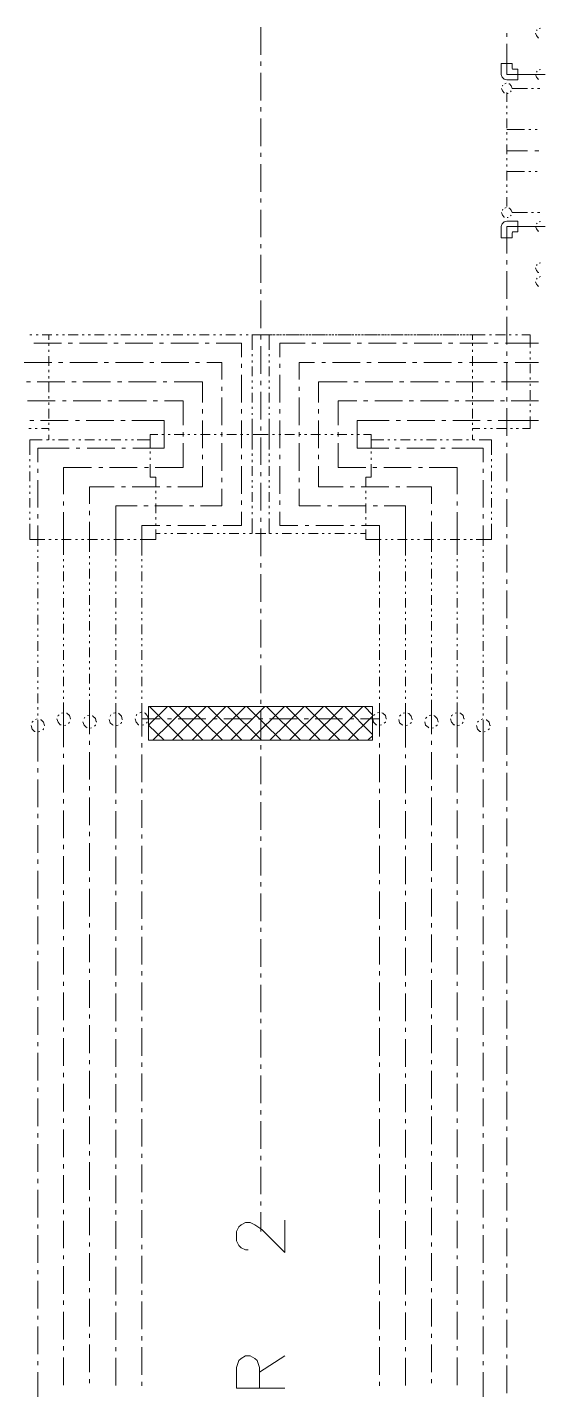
# Model space of a CAD drawing. Header units: millimetres. Extents: x 0 to 588, y 0 to 874.
# Drawn here: x 254.8 to 280.8, y 481.1 to 550 of the extents above; entities that cross this region are included whole.
import ezdxf

# ---------------------------------------------------------------- set-up
doc = ezdxf.new("R2010")
doc.units = ezdxf.units.MM
doc.layers.get('0').update_dxf_attribs({"lineweight": 18})

msp = doc.modelspace()

# ---------------------------------------------------------------- linework, layer by layer
at = {"color": 0, "lineweight": 0}
for points in [[(266.658, 550.016), (266.658, 548.619)], [(280.818, 549.973), (280.755, 549.952)], [(279.104, 549.529), (279.104, 549.72)], [(280.564, 549.72), (280.606, 549.592), (280.691, 549.487), (280.733, 549.487)], [(280.649, 549.889), (280.606, 549.846)], [(279.104, 547.624), (279.104, 549.169)], [(266.658, 548.28), (266.658, 548.068)], [(279.379, 548.174), (278.829, 548.174)], [(278.829, 548.174), (278.829, 547.624)], [(279.379, 548.174), (279.379, 547.942)], [(279.379, 547.942), (279.4, 547.899), (279.421, 547.899)], [(266.658, 547.708), (266.658, 546.312)], [(278.829, 547.624), (278.871, 547.497), (278.977, 547.391), (279.104, 547.349)], [(279.675, 547.899), (279.675, 547.349), (279.104, 547.349)], [(281.051, 547.624), (279.104, 547.624)], [(279.675, 547.899), (279.421, 547.899)], [(280.564, 547.624), (280.606, 547.497), (280.691, 547.391), (280.733, 547.391)], [(280.649, 547.793), (280.606, 547.751)], [(280.818, 547.878), (280.755, 547.857)], [(278.85, 546.926), (278.892, 546.798), (278.977, 546.693), (278.998, 546.693)], [(278.913, 547.094), (278.892, 547.053), (278.871, 547.053)], [(279.082, 547.179), (279.019, 547.158)], [(279.104, 546.248), (279.104, 546.714)], [(279.125, 546.672), (279.188, 546.672)], [(280.162, 546.926), (279.379, 546.926), (279.337, 547.053), (279.252, 547.158), (279.209, 547.158)], [(279.294, 546.756), (279.337, 546.798)], [(279.379, 546.926), (279.4, 546.926)], [(280.458, 546.926), (280.353, 546.926)], [(280.776, 546.926), (280.67, 546.926)], [(266.658, 545.973), (266.658, 545.761)], [(279.104, 545.931), (279.104, 546.036)], [(266.658, 545.402), (266.658, 544.004)], [(279.104, 545.613), (279.104, 545.719)], [(279.104, 544.915), (279.104, 545.402)], [(279.104, 544.851), (280.014, 544.851)], [(279.104, 544.597), (279.104, 544.703)], [(280.226, 544.851), (280.331, 544.851)], [(280.543, 544.851), (280.649, 544.851)], [(279.104, 544.301), (279.104, 544.385)], [(279.104, 543.602), (279.104, 544.089)], [(280.162, 543.772), (279.104, 543.772)], [(280.733, 543.772), (280.522, 543.772)], [(266.658, 543.666), (266.658, 543.454)], [(266.658, 543.094), (266.658, 541.697)], [(279.104, 543.285), (279.104, 543.39)], [(279.104, 542.967), (279.104, 543.073)], [(279.104, 542.269), (279.104, 542.756)], [(279.104, 542.713), (280.014, 542.713)], [(280.226, 542.713), (280.331, 542.713)], [(280.543, 542.713), (280.649, 542.713)], [(279.104, 541.951), (279.104, 542.057)], [(279.104, 541.634), (279.104, 541.74)], [(266.658, 541.358), (266.658, 541.147)], [(279.104, 540.957), (279.104, 541.422)], [(266.658, 540.787), (266.658, 539.39)], [(278.85, 540.639), (278.892, 540.512), (278.977, 540.406), (278.998, 540.406)], [(278.913, 540.808), (278.892, 540.766), (278.871, 540.766)], [(279.082, 540.893), (279.019, 540.872)], [(279.125, 540.385), (279.188, 540.385)], [(279.379, 540.639), (279.337, 540.766), (279.252, 540.872), (279.209, 540.872)], [(279.294, 540.47), (279.337, 540.512)], [(279.379, 540.639), (279.4, 540.639)], [(280.162, 540.639), (279.379, 540.639)], [(280.458, 540.639), (280.353, 540.639)], [(280.776, 540.639), (280.67, 540.639)], [(279.104, 540.215), (278.977, 540.173), (278.871, 540.067), (278.829, 539.941)], [(278.829, 539.369), (278.829, 539.941)], [(279.675, 539.665), (279.675, 540.215), (279.104, 540.215)], [(279.104, 538.565), (279.104, 539.941)], [(281.051, 539.941), (279.104, 539.941)], [(279.421, 539.665), (279.4, 539.644), (279.379, 539.623)], [(279.675, 539.665), (279.421, 539.665)], [(280.564, 539.941), (280.606, 539.813), (280.691, 539.708), (280.733, 539.708)], [(280.649, 540.11), (280.606, 540.067)], [(280.818, 540.194), (280.755, 540.173)], [(266.658, 539.052), (266.658, 538.84)], [(279.379, 539.369), (278.829, 539.369)], [(279.379, 539.369), (279.379, 539.623)], [(266.658, 538.501), (266.658, 537.083)], [(279.104, 538.014), (279.104, 538.226)], [(279.104, 536.279), (279.104, 537.676)], [(280.564, 537.845), (280.606, 537.718), (280.691, 537.612), (280.733, 537.612)], [(280.649, 538.014), (280.606, 537.972)], [(280.818, 538.099), (280.755, 538.078)], [(280.564, 537.146), (280.606, 537.019), (280.691, 536.914), (280.733, 536.914)], [(280.649, 537.316), (280.606, 537.274)], [(280.818, 537.4), (280.755, 537.379)], [(266.658, 536.744), (266.658, 536.533)], [(266.658, 536.194), (266.658, 534.797)], [(279.104, 535.707), (279.104, 535.919)], [(279.104, 533.971), (279.104, 535.369)], [(254.974, 534.458), (255.079, 534.458)], [(255.291, 534.458), (255.397, 534.458)], [(255.609, 534.458), (256.096, 534.458)], [(255.947, 534.458), (255.947, 534.204)], [(256.307, 534.458), (256.413, 534.458)], [(256.625, 534.458), (256.731, 534.458)], [(256.921, 534.458), (257.429, 534.458)], [(257.62, 534.458), (257.725, 534.458)], [(257.937, 534.458), (258.043, 534.458)], [(258.255, 534.458), (258.741, 534.458)], [(258.953, 534.458), (259.059, 534.458)], [(259.271, 534.458), (259.376, 534.458)], [(259.588, 534.458), (260.075, 534.458)], [(260.286, 534.458), (260.392, 534.458)], [(260.604, 534.458), (260.71, 534.458)], [(260.921, 534.458), (261.408, 534.458)], [(261.62, 534.458), (261.726, 534.458)], [(261.916, 534.458), (262.022, 534.458)], [(262.234, 534.458), (262.721, 534.458)], [(262.932, 534.458), (263.038, 534.458)], [(263.25, 534.458), (263.356, 534.458)], [(263.567, 534.458), (264.054, 534.458)], [(264.266, 534.458), (264.372, 534.458)], [(264.583, 534.458), (264.689, 534.458)], [(264.901, 534.458), (265.388, 534.458)], [(265.599, 534.458), (265.705, 534.458)], [(265.917, 534.458), (266.023, 534.458)], [(266.213, 534.458), (266.658, 534.458)], [(266.234, 534.458), (266.234, 533.696)], [(267.081, 534.458), (266.658, 534.458)], [(267.25, 534.458), (266.658, 534.458)], [(266.658, 534.437), (266.658, 534.226)], [(267.081, 534.458), (267.081, 533.696)], [(267.399, 534.458), (267.293, 534.458)], [(267.568, 534.458), (267.462, 534.458)], [(267.716, 534.458), (267.61, 534.458)], [(267.885, 534.458), (267.779, 534.458)], [(268.414, 534.458), (267.928, 534.458)], [(268.584, 534.458), (268.076, 534.458)], [(268.732, 534.458), (268.626, 534.458)], [(268.88, 534.458), (268.774, 534.458)], [(269.05, 534.458), (268.944, 534.458)], [(269.198, 534.458), (269.092, 534.458)], [(269.748, 534.458), (269.24, 534.458)], [(269.896, 534.458), (269.409, 534.458)], [(270.044, 534.458), (269.938, 534.458)], [(270.214, 534.458), (270.108, 534.458)], [(270.362, 534.458), (270.256, 534.458)], [(270.531, 534.458), (270.425, 534.458)], [(271.06, 534.458), (270.574, 534.458)], [(271.23, 534.458), (270.743, 534.458)], [(271.378, 534.458), (271.272, 534.458)], [(271.547, 534.458), (271.441, 534.458)], [(271.695, 534.458), (271.589, 534.458)], [(271.865, 534.458), (271.759, 534.458)], [(272.394, 534.458), (271.907, 534.458)], [(272.563, 534.458), (272.076, 534.458)], [(272.711, 534.458), (272.606, 534.458)], [(272.881, 534.458), (272.775, 534.458)], [(273.029, 534.458), (272.923, 534.458)], [(273.177, 534.458), (273.071, 534.458)], [(273.727, 534.458), (273.24, 534.458)], [(273.875, 534.458), (273.389, 534.458)], [(274.045, 534.458), (273.939, 534.458)], [(274.193, 534.458), (274.087, 534.458)], [(274.341, 534.458), (274.235, 534.458)], [(274.51, 534.458), (274.405, 534.458)], [(275.04, 534.458), (274.553, 534.458)], [(275.209, 534.458), (274.722, 534.458)], [(275.357, 534.458), (275.251, 534.458)], [(275.526, 534.458), (275.421, 534.458)], [(275.675, 534.458), (275.569, 534.458)], [(275.844, 534.458), (275.738, 534.458)], [(276.373, 534.458), (275.886, 534.458)], [(276.543, 534.458), (276.056, 534.458)], [(276.691, 534.458), (276.585, 534.458)], [(276.86, 534.458), (276.754, 534.458)], [(277.008, 534.458), (276.902, 534.458)], [(277.178, 534.458), (277.072, 534.458)], [(277.707, 534.458), (277.22, 534.458)], [(277.368, 534.458), (277.368, 534.204)], [(277.368, 534.458), (277.368, 534.204)], [(277.982, 534.458), (277.368, 534.458)], [(278.024, 534.458), (277.918, 534.458)], [(278.342, 534.458), (278.236, 534.458)], [(279.04, 534.458), (278.532, 534.458)], [(279.337, 534.458), (279.231, 534.458)], [(279.654, 534.458), (279.548, 534.458)], [(280.289, 534.458), (279.866, 534.458)], [(280.289, 534.458), (280.289, 533.823)], [(255.185, 534.035), (256.582, 534.035)], [(255.947, 534.014), (255.947, 533.908)], [(255.947, 533.696), (255.947, 533.591)], [(256.921, 534.035), (257.133, 534.035)], [(257.493, 534.035), (258.889, 534.035)], [(259.228, 534.035), (259.44, 534.035)], [(259.8, 534.035), (261.197, 534.035)], [(261.535, 534.035), (261.747, 534.035)], [(262.107, 534.035), (263.504, 534.035)], [(263.842, 534.035), (264.054, 534.035)], [(264.414, 534.035), (265.684, 534.035)], [(265.684, 534.035), (265.684, 533.336)], [(266.234, 533.485), (266.234, 533.379)], [(266.658, 533.887), (266.658, 532.49)], [(267.081, 533.485), (267.081, 533.379)], [(268.901, 534.035), (267.631, 534.035)], [(267.631, 534.035), (267.631, 533.336)], [(269.452, 534.035), (269.24, 534.035)], [(271.209, 534.035), (269.812, 534.035)], [(271.759, 534.035), (271.547, 534.035)], [(273.516, 534.035), (272.119, 534.035)], [(274.066, 534.035), (273.854, 534.035)], [(275.823, 534.035), (274.426, 534.035)], [(276.373, 534.035), (276.161, 534.035)], [(278.13, 534.035), (276.733, 534.035)], [(277.368, 534.014), (277.368, 533.908)], [(277.368, 534.014), (277.368, 533.908)], [(277.368, 533.696), (277.368, 533.591)], [(277.368, 533.696), (277.368, 533.591)], [(278.68, 534.035), (278.469, 534.035)], [(280.289, 534.035), (279.04, 534.035)], [(279.104, 533.4), (279.104, 533.612)], [(280.712, 534.035), (280.289, 534.035)], [(280.289, 533.612), (280.289, 533.505)], [(254.698, 533.061), (256.096, 533.061)], [(255.947, 533.379), (255.947, 532.892)], [(256.434, 533.061), (256.646, 533.061)], [(257.006, 533.061), (258.403, 533.061)], [(258.741, 533.061), (258.953, 533.061)], [(259.313, 533.061), (260.71, 533.061)], [(261.048, 533.061), (261.26, 533.061)], [(261.62, 533.061), (263.017, 533.061)], [(263.356, 533.061), (263.567, 533.061)], [(263.927, 533.061), (264.689, 533.061)], [(264.689, 533.061), (264.689, 532.193)], [(265.684, 532.998), (265.684, 532.786)], [(266.234, 533.167), (266.234, 533.061)], [(266.234, 532.85), (266.234, 532.362)], [(267.081, 533.167), (267.081, 533.061)], [(267.081, 532.85), (267.081, 532.362)], [(267.631, 532.998), (267.631, 532.786)], [(269.388, 533.061), (268.605, 533.061)], [(268.605, 533.061), (268.605, 532.193)], [(269.938, 533.061), (269.748, 533.061)], [(271.695, 533.061), (270.298, 533.061)], [(272.246, 533.061), (272.034, 533.061)], [(274.002, 533.061), (272.606, 533.061)], [(274.553, 533.061), (274.341, 533.061)], [(276.31, 533.061), (274.913, 533.061)], [(276.86, 533.061), (276.648, 533.061)], [(278.617, 533.061), (277.22, 533.061)], [(277.368, 533.379), (277.368, 532.892)], [(277.368, 533.379), (277.368, 532.892)], [(279.167, 533.061), (278.955, 533.061)], [(279.104, 531.664), (279.104, 533.061)], [(280.289, 533.061), (279.527, 533.061)], [(280.289, 533.315), (280.289, 533.21)], [(280.712, 533.061), (280.289, 533.061)], [(280.289, 532.998), (280.289, 532.511)], [(254.804, 532.088), (255.016, 532.088)], [(255.355, 532.088), (256.752, 532.088)], [(255.947, 532.68), (255.947, 532.574)], [(255.947, 532.362), (255.947, 532.257)], [(257.111, 532.088), (257.323, 532.088)], [(257.662, 532.088), (259.059, 532.088)], [(259.419, 532.088), (259.63, 532.088)], [(259.969, 532.088), (261.366, 532.088)], [(261.726, 532.088), (261.916, 532.088)], [(262.276, 532.088), (263.716, 532.088)], [(263.716, 532.088), (263.716, 531.029)], [(265.684, 532.426), (265.684, 531.029)], [(266.234, 532.151), (266.234, 532.045)], [(266.658, 532.13), (266.658, 531.918)], [(267.081, 532.151), (267.081, 532.045)], [(267.631, 532.426), (267.631, 531.029)], [(271.039, 532.088), (269.579, 532.088)], [(269.579, 532.088), (269.579, 531.029)], [(271.589, 532.088), (271.378, 532.088)], [(273.346, 532.088), (271.949, 532.088)], [(273.897, 532.088), (273.685, 532.088)], [(275.632, 532.088), (274.235, 532.088)], [(276.204, 532.088), (275.992, 532.088)], [(277.94, 532.088), (276.543, 532.088)], [(277.368, 532.68), (277.368, 532.574)], [(277.368, 532.68), (277.368, 532.574)], [(277.368, 532.362), (277.368, 532.257)], [(277.368, 532.362), (277.368, 532.257)], [(278.511, 532.088), (278.299, 532.088)], [(280.289, 532.088), (278.85, 532.088)], [(280.289, 532.299), (280.289, 532.193)], [(280.712, 532.088), (280.289, 532.088)], [(255.947, 532.045), (255.947, 531.558)], [(264.689, 531.833), (264.689, 531.622)], [(266.234, 531.833), (266.234, 531.728)], [(266.234, 531.516), (266.234, 531.029)], [(266.658, 531.58), (266.658, 530.183)], [(267.081, 531.833), (267.081, 531.728)], [(267.081, 531.516), (267.081, 531.029)], [(268.605, 531.833), (268.605, 531.622)], [(277.368, 532.045), (277.368, 531.558)], [(277.368, 532.045), (277.368, 531.558)], [(280.289, 531.982), (280.289, 531.876)], [(280.289, 531.664), (280.289, 531.178)], [(254.868, 531.114), (256.265, 531.114)], [(255.947, 531.347), (255.947, 531.241)], [(255.947, 531.029), (255.947, 530.923)], [(255.947, 530.712), (255.947, 530.225)], [(256.625, 531.114), (256.815, 531.114)], [(257.175, 531.114), (258.572, 531.114)], [(258.932, 531.114), (259.122, 531.114)], [(259.482, 531.114), (260.879, 531.114)], [(261.218, 531.114), (261.43, 531.114)], [(261.789, 531.114), (262.742, 531.114)], [(262.742, 531.114), (262.742, 529.886)], [(263.716, 530.69), (263.716, 530.479)], [(264.689, 531.283), (264.689, 529.886)], [(265.684, 530.69), (265.684, 530.479)], [(266.234, 530.818), (266.234, 530.712)], [(267.081, 530.818), (267.081, 530.712)], [(267.631, 530.69), (267.631, 530.479)], [(268.605, 531.283), (268.605, 529.886)], [(269.579, 530.69), (269.579, 530.479)], [(271.526, 531.114), (270.574, 531.114)], [(270.574, 531.114), (270.574, 529.886)], [(272.076, 531.114), (271.865, 531.114)], [(273.833, 531.114), (272.436, 531.114)], [(274.384, 531.114), (274.172, 531.114)], [(276.14, 531.114), (274.743, 531.114)], [(276.691, 531.114), (276.479, 531.114)], [(278.447, 531.114), (277.029, 531.114)], [(277.368, 531.347), (277.368, 531.241)], [(277.368, 531.347), (277.368, 531.241)], [(277.368, 531.029), (277.368, 530.923)], [(277.368, 531.029), (277.368, 530.923)], [(277.368, 530.712), (277.368, 530.225)], [(277.368, 530.712), (277.368, 530.225)], [(278.998, 531.114), (278.786, 531.114)], [(279.104, 531.093), (279.104, 531.304)], [(279.104, 529.357), (279.104, 530.754)], [(280.289, 531.114), (279.337, 531.114)], [(280.712, 531.114), (280.289, 531.114)], [(280.289, 530.966), (280.289, 530.86)], [(254.974, 530.119), (255.185, 530.119)], [(255.524, 530.119), (256.921, 530.119)], [(255.947, 530.013), (255.947, 529.908)], [(257.281, 530.119), (257.493, 530.119)], [(257.831, 530.119), (259.228, 530.119)], [(259.588, 530.119), (259.8, 530.119)], [(260.138, 530.119), (261.768, 530.119), (261.768, 528.722)], [(263.716, 530.119), (263.716, 528.722)], [(265.684, 530.119), (265.684, 528.722)], [(266.234, 530.5), (266.234, 530.415)], [(266.234, 530.204), (266.234, 529.421)], [(267.081, 530.5), (267.081, 530.415)], [(267.081, 530.204), (267.081, 529.421)], [(267.631, 530.119), (267.631, 528.722)], [(269.579, 530.119), (269.579, 528.722)], [(273.156, 530.119), (271.547, 530.119), (271.547, 528.722)], [(273.727, 530.119), (273.516, 530.119)], [(275.463, 530.119), (274.066, 530.119)], [(276.034, 530.119), (275.823, 530.119)], [(277.77, 530.119), (276.373, 530.119)], [(277.368, 530.013), (277.368, 529.908)], [(277.368, 530.013), (277.368, 529.908)], [(278.342, 530.119), (278.13, 530.119)], [(280.289, 530.119), (278.68, 530.119)], [(280.289, 530.33), (280.289, 529.717), (279.908, 529.717)], [(280.289, 530.648), (280.289, 530.543)], [(280.712, 530.119), (280.289, 530.119)], [(254.931, 529.717), (255.037, 529.717)], [(255.249, 529.717), (255.355, 529.717)], [(255.566, 529.717), (255.947, 529.717)], [(255.947, 529.717), (255.947, 529.611)], [(255.947, 529.399), (255.947, 529.145)], [(261.451, 529.421), (261.07, 529.421)], [(261.07, 528.764), (261.07, 529.421)], [(261.768, 529.421), (261.662, 529.421)], [(262.086, 529.421), (261.98, 529.421)], [(262.784, 529.421), (262.276, 529.421)], [(262.742, 529.527), (262.742, 529.315)], [(263.08, 529.421), (262.975, 529.421)], [(263.398, 529.421), (263.292, 529.421)], [(264.096, 529.421), (263.61, 529.421)], [(264.414, 529.421), (264.308, 529.421)], [(264.731, 529.421), (264.626, 529.421)], [(264.689, 529.527), (264.689, 529.315)], [(265.43, 529.421), (264.943, 529.421)], [(265.748, 529.421), (265.642, 529.421)], [(266.065, 529.421), (265.959, 529.421)], [(266.234, 528.658), (266.234, 529.421)], [(266.658, 529.421), (266.277, 529.421)], [(266.658, 529.823), (266.658, 529.611)], [(266.658, 529.421), (267.039, 529.421)], [(267.081, 528.658), (267.081, 529.421)], [(267.25, 529.421), (267.356, 529.421)], [(267.568, 529.421), (267.674, 529.421)], [(267.885, 529.421), (268.372, 529.421)], [(268.584, 529.421), (268.69, 529.421)], [(268.605, 529.527), (268.605, 529.315)], [(268.88, 529.421), (268.986, 529.421)], [(269.198, 529.421), (269.685, 529.421)], [(269.896, 529.421), (270.002, 529.421)], [(270.214, 529.421), (270.32, 529.421)], [(270.531, 529.421), (271.018, 529.421)], [(270.574, 529.527), (270.574, 529.315)], [(271.23, 529.421), (271.336, 529.421)], [(271.547, 529.421), (271.653, 529.421)], [(271.865, 529.421), (272.246, 529.421)], [(272.246, 528.764), (272.246, 529.421)], [(277.368, 529.717), (277.368, 529.611)], [(277.749, 529.717), (277.368, 529.717)], [(277.368, 529.717), (277.368, 529.611)], [(277.368, 529.399), (277.368, 529.145)], [(277.368, 529.399), (277.368, 529.145)], [(278.067, 529.717), (277.961, 529.717)], [(278.384, 529.717), (278.278, 529.717)], [(279.082, 529.717), (278.596, 529.717)], [(279.4, 529.717), (279.294, 529.717)], [(279.696, 529.717), (279.591, 529.717)], [(254.974, 529.145), (255.609, 529.145)], [(254.974, 528.384), (254.974, 529.145)], [(255.376, 528.024), (255.376, 528.722)], [(255.376, 528.722), (256.963, 528.722)], [(255.82, 529.145), (255.926, 529.145)], [(256.117, 529.145), (256.223, 529.145)], [(256.434, 529.145), (256.921, 529.145)], [(257.133, 529.145), (257.238, 529.145)], [(257.323, 528.722), (257.514, 528.722)], [(257.45, 529.145), (257.556, 529.145)], [(257.768, 529.145), (258.255, 529.145)], [(257.873, 528.722), (259.271, 528.722)], [(258.466, 529.145), (258.572, 529.145)], [(258.784, 529.145), (258.889, 529.145)], [(259.101, 529.145), (259.588, 529.145)], [(259.63, 528.722), (259.821, 528.722)], [(259.8, 529.145), (259.906, 529.145)], [(260.117, 529.145), (260.223, 529.145)], [(260.181, 528.722), (261.768, 528.722)], [(260.413, 529.145), (261.07, 529.145)], [(262.742, 528.976), (262.742, 527.749)], [(264.689, 528.976), (264.689, 527.579)], [(266.658, 529.272), (266.658, 527.875)], [(268.605, 528.976), (268.605, 527.579)], [(270.574, 528.976), (270.574, 527.749)], [(273.135, 528.722), (271.547, 528.722)], [(272.881, 529.145), (272.246, 529.145)], [(273.198, 529.145), (273.092, 529.145)], [(273.516, 529.145), (273.41, 529.145)], [(273.685, 528.722), (273.473, 528.722)], [(274.214, 529.145), (273.727, 529.145)], [(275.442, 528.722), (274.045, 528.722)], [(274.532, 529.145), (274.426, 529.145)], [(274.849, 529.145), (274.743, 529.145)], [(275.548, 529.145), (275.04, 529.145)], [(275.844, 529.145), (275.738, 529.145)], [(275.992, 528.722), (275.781, 528.722)], [(276.161, 529.145), (276.056, 529.145)], [(277.918, 528.722), (276.331, 528.722)], [(276.86, 529.145), (276.373, 529.145)], [(277.178, 529.145), (277.072, 529.145)], [(277.495, 529.145), (277.389, 529.145)], [(278.342, 529.145), (277.707, 529.145)], [(277.918, 528.024), (277.918, 528.722)], [(278.342, 528.384), (278.342, 529.145)], [(279.104, 528.786), (279.104, 528.997)], [(254.974, 528.066), (254.974, 528.172)], [(261.07, 528.447), (261.07, 528.553)], [(261.07, 528.129), (261.07, 528.235)], [(261.345, 527.262), (261.07, 527.262), (261.07, 527.918)], [(263.716, 528.384), (263.716, 528.172)], [(265.684, 528.384), (265.684, 528.172)], [(266.234, 528.341), (266.234, 528.447)], [(266.234, 528.024), (266.234, 528.129)], [(267.081, 528.341), (267.081, 528.447)], [(267.081, 528.024), (267.081, 528.129)], [(267.631, 528.384), (267.631, 528.172)], [(269.579, 528.384), (269.579, 528.172)], [(271.971, 527.262), (272.246, 527.262), (272.246, 527.918)], [(272.246, 528.447), (272.246, 528.553)], [(272.246, 528.129), (272.246, 528.235)], [(278.342, 528.066), (278.342, 528.172)], [(279.104, 527.05), (279.104, 528.447)], [(254.974, 527.749), (254.974, 527.854)], [(254.974, 527.05), (254.974, 527.537)], [(255.376, 527.473), (255.376, 527.685)], [(256.688, 526.394), (256.688, 527.749)], [(256.688, 527.749), (258.106, 527.749)], [(258.466, 527.749), (258.678, 527.749)], [(259.017, 527.749), (260.413, 527.749)], [(260.773, 527.749), (260.985, 527.749)], [(261.324, 527.749), (262.742, 527.749)], [(261.345, 527.262), (261.345, 526.775)], [(263.716, 527.812), (263.716, 526.775)], [(265.684, 527.812), (265.684, 526.415)], [(266.234, 527.325), (266.234, 527.812)], [(266.658, 527.515), (266.658, 527.304)], [(267.081, 527.325), (267.081, 527.812)], [(267.631, 527.812), (267.631, 526.415)], [(269.579, 527.812), (269.579, 526.775)], [(271.971, 527.749), (270.574, 527.749)], [(271.971, 527.262), (271.971, 526.775)], [(272.542, 527.749), (272.33, 527.749)], [(274.278, 527.749), (272.881, 527.749)], [(274.849, 527.749), (274.637, 527.749)], [(276.606, 527.749), (275.188, 527.749)], [(276.606, 526.394), (276.606, 527.749)], [(277.918, 527.473), (277.918, 527.685)], [(278.342, 527.749), (278.342, 527.854)], [(278.342, 527.05), (278.342, 527.537)], [(254.974, 526.732), (254.974, 526.838)], [(255.376, 525.716), (255.376, 527.114)], [(258, 525.907), (258, 526.775)], [(258, 526.775), (259.249, 526.775)], [(259.609, 526.775), (259.821, 526.775)], [(260.159, 526.775), (261.557, 526.775)], [(261.345, 526.563), (261.345, 526.457)], [(261.916, 526.775), (262.128, 526.775)], [(262.467, 526.775), (263.716, 526.775)], [(264.689, 527.219), (264.689, 527.008)], [(264.689, 526.669), (264.689, 525.801)], [(266.234, 527.008), (266.234, 527.114)], [(266.234, 526.711), (266.234, 526.817)], [(266.658, 526.965), (266.658, 525.568)], [(267.081, 527.008), (267.081, 527.114)], [(267.081, 526.711), (267.081, 526.817)], [(268.605, 527.219), (268.605, 527.008)], [(268.605, 526.669), (268.605, 525.801)], [(270.827, 526.775), (269.579, 526.775)], [(271.399, 526.775), (271.187, 526.775)], [(273.135, 526.775), (271.738, 526.775)], [(271.971, 526.563), (271.971, 526.457)], [(273.706, 526.775), (273.495, 526.775)], [(275.294, 526.775), (274.045, 526.775)], [(275.294, 525.907), (275.294, 526.775)], [(277.918, 525.716), (277.918, 527.114)], [(278.342, 526.732), (278.342, 526.838)], [(279.104, 526.479), (279.104, 526.69)], [(254.974, 526.415), (254.974, 526.521)], [(254.974, 525.716), (254.974, 526.203)], [(256.688, 525.822), (256.688, 526.034)], [(261.345, 526.246), (261.345, 526.14)], [(261.345, 525.928), (261.345, 525.441)], [(265.684, 526.076), (265.684, 525.865)], [(266.234, 526.012), (266.234, 526.5)], [(267.081, 526.012), (267.081, 526.5)], [(267.631, 526.076), (267.631, 525.865)], [(271.971, 526.246), (271.971, 526.14)], [(271.971, 525.928), (271.971, 525.441)], [(276.606, 525.822), (276.606, 526.034)], [(278.342, 526.415), (278.342, 526.521)], [(278.342, 525.716), (278.342, 526.203)], [(279.104, 524.743), (279.104, 526.14)], [(254.974, 525.42), (254.974, 525.505)], [(254.974, 525.103), (254.974, 525.208)], [(255.376, 525.166), (255.376, 525.378)], [(256.688, 524.108), (256.688, 525.483)], [(258, 525.336), (258, 525.547)], [(259.334, 524.108), (259.334, 525.801)], [(259.334, 525.801), (260.413, 525.801)], [(260.752, 525.801), (260.964, 525.801)], [(261.303, 525.801), (262.7, 525.801)], [(261.345, 525.23), (261.345, 525.124)], [(263.059, 525.801), (263.271, 525.801)], [(263.61, 525.801), (264.689, 525.801)], [(265.684, 525.505), (265.684, 524.806)], [(266.234, 525.695), (266.234, 525.801)], [(266.234, 525.378), (266.234, 525.483)], [(266.234, 524.404), (266.234, 525.166)], [(266.658, 525.208), (266.658, 524.997)], [(267.081, 525.695), (267.081, 525.801)], [(267.081, 525.378), (267.081, 525.483)], [(267.081, 524.404), (267.081, 525.166)], [(267.631, 525.505), (267.631, 524.806)], [(269.685, 525.801), (268.605, 525.801)], [(270.256, 525.801), (270.044, 525.801)], [(271.992, 525.801), (270.595, 525.801)], [(271.971, 525.23), (271.971, 525.124)], [(272.563, 525.801), (272.351, 525.801)], [(273.981, 525.801), (272.902, 525.801)], [(273.981, 524.108), (273.981, 525.801)], [(275.294, 525.336), (275.294, 525.547)], [(276.606, 524.108), (276.606, 525.483)], [(277.918, 525.166), (277.918, 525.378)], [(278.342, 525.42), (278.342, 525.505)], [(278.342, 525.103), (278.342, 525.208)], [(254.974, 524.108), (254.974, 524.891)], [(255.376, 524.108), (255.376, 524.806)], [(258, 524.108), (258, 524.997)], [(260.646, 524.108), (260.646, 524.806)], [(260.646, 524.806), (261.557, 524.806)], [(261.345, 524.912), (261.345, 524.806)], [(261.345, 524.616), (261.345, 524.108)], [(261.895, 524.806), (262.107, 524.806)], [(262.467, 524.806), (263.864, 524.806)], [(264.202, 524.806), (264.414, 524.806)], [(264.753, 524.806), (265.684, 524.806)], [(266.658, 524.658), (266.658, 523.261)], [(268.541, 524.806), (267.631, 524.806)], [(269.092, 524.806), (268.901, 524.806)], [(270.849, 524.806), (269.452, 524.806)], [(271.399, 524.806), (271.209, 524.806)], [(272.669, 524.806), (271.759, 524.806)], [(271.971, 524.912), (271.971, 524.806)], [(271.971, 524.616), (271.971, 524.108)], [(272.669, 524.108), (272.669, 524.806)], [(275.294, 524.108), (275.294, 524.997)], [(277.918, 524.108), (277.918, 524.806)], [(278.342, 524.108), (278.342, 524.891)], [(255.736, 524.108), (254.974, 524.108)], [(255.376, 523.79), (255.376, 524.108)], [(256.053, 524.108), (255.947, 524.108)], [(256.371, 524.108), (256.265, 524.108)], [(257.069, 524.108), (256.582, 524.108)], [(256.688, 523.325), (256.688, 524.108)], [(257.387, 524.108), (257.281, 524.108)], [(257.704, 524.108), (257.598, 524.108)], [(258.403, 524.108), (257.895, 524.108)], [(258, 523.473), (258, 524.108)], [(258.699, 524.108), (258.593, 524.108)], [(259.017, 524.108), (258.911, 524.108)], [(259.715, 524.108), (259.228, 524.108)], [(259.334, 523.303), (259.334, 524.108)], [(260.033, 524.108), (259.927, 524.108)], [(260.35, 524.108), (260.244, 524.108)], [(261.345, 524.108), (260.562, 524.108)], [(260.646, 523.303), (260.646, 524.108)], [(261.345, 524.404), (261.578, 524.404)], [(261.789, 524.404), (261.895, 524.404)], [(262.107, 524.404), (262.213, 524.404)], [(262.424, 524.404), (262.911, 524.404)], [(263.123, 524.404), (263.229, 524.404)], [(263.44, 524.404), (263.546, 524.404)], [(263.758, 524.404), (264.245, 524.404)], [(264.456, 524.404), (264.562, 524.404)], [(264.753, 524.404), (264.858, 524.404)], [(265.07, 524.404), (265.557, 524.404)], [(265.769, 524.404), (265.875, 524.404)], [(266.086, 524.404), (266.192, 524.404)], [(266.404, 524.404), (266.658, 524.404)], [(266.912, 524.404), (266.658, 524.404)], [(267.208, 524.404), (267.102, 524.404)], [(267.526, 524.404), (267.42, 524.404)], [(268.224, 524.404), (267.737, 524.404)], [(268.541, 524.404), (268.436, 524.404)], [(268.859, 524.404), (268.753, 524.404)], [(269.558, 524.404), (269.071, 524.404)], [(269.875, 524.404), (269.769, 524.404)], [(270.192, 524.404), (270.087, 524.404)], [(270.891, 524.404), (270.404, 524.404)], [(271.209, 524.404), (271.103, 524.404)], [(271.505, 524.404), (271.399, 524.404)], [(271.971, 524.404), (271.716, 524.404)], [(271.971, 524.108), (272.754, 524.108)], [(272.669, 523.303), (272.669, 524.108)], [(272.965, 524.108), (273.05, 524.108)], [(273.262, 524.108), (273.368, 524.108)], [(273.579, 524.108), (274.066, 524.108)], [(273.981, 523.303), (273.981, 524.108)], [(274.278, 524.108), (274.384, 524.108)], [(274.595, 524.108), (274.701, 524.108)], [(274.913, 524.108), (275.399, 524.108)], [(275.294, 523.473), (275.294, 524.108)], [(275.611, 524.108), (275.717, 524.108)], [(275.929, 524.108), (276.034, 524.108)], [(276.246, 524.108), (276.733, 524.108)], [(276.606, 523.325), (276.606, 524.108)], [(276.945, 524.108), (277.05, 524.108)], [(277.262, 524.108), (277.368, 524.108)], [(277.558, 524.108), (278.342, 524.108)], [(277.918, 523.79), (277.918, 524.108)], [(279.104, 524.171), (279.104, 524.383)], [(279.104, 522.436), (279.104, 523.833)], [(255.376, 523.473), (255.376, 523.579)], [(255.376, 523.177), (255.376, 523.261)], [(256.688, 523.007), (256.688, 523.113)], [(258, 523.155), (258, 523.261)], [(259.334, 523.007), (259.334, 523.113)], [(260.646, 523.007), (260.646, 523.113)], [(272.669, 523.007), (272.669, 523.113)], [(273.981, 523.007), (273.981, 523.113)], [(275.294, 523.155), (275.294, 523.261)], [(276.606, 523.007), (276.606, 523.113)], [(277.918, 523.473), (277.918, 523.579)], [(277.918, 523.177), (277.918, 523.261)], [(255.376, 522.478), (255.376, 522.965)], [(256.688, 522.69), (256.688, 522.795)], [(256.688, 521.991), (256.688, 522.478)], [(258, 522.837), (258, 522.944)], [(258, 522.139), (258, 522.626)], [(259.334, 522.69), (259.334, 522.795)], [(259.334, 521.991), (259.334, 522.478)], [(260.646, 522.69), (260.646, 522.795)], [(260.646, 521.991), (260.646, 522.478)], [(266.658, 522.901), (266.658, 522.69)], [(272.669, 522.69), (272.669, 522.795)], [(272.669, 521.991), (272.669, 522.478)], [(273.981, 522.69), (273.981, 522.795)], [(273.981, 521.991), (273.981, 522.478)], [(275.294, 522.837), (275.294, 522.944)], [(275.294, 522.139), (275.294, 522.626)], [(276.606, 522.69), (276.606, 522.795)], [(276.606, 521.991), (276.606, 522.478)], [(277.918, 522.478), (277.918, 522.965)], [(255.376, 522.16), (255.376, 522.266)], [(255.376, 521.843), (255.376, 521.949)], [(256.688, 521.674), (256.688, 521.779)], [(258, 521.822), (258, 521.928)], [(259.334, 521.674), (259.334, 521.779)], [(260.646, 521.674), (260.646, 521.779)], [(266.658, 522.351), (266.658, 520.954)], [(272.669, 521.674), (272.669, 521.779)], [(273.981, 521.674), (273.981, 521.779)], [(275.294, 521.822), (275.294, 521.928)], [(276.606, 521.674), (276.606, 521.779)], [(277.918, 522.16), (277.918, 522.266)], [(277.918, 521.843), (277.918, 521.949)], [(279.104, 521.864), (279.104, 522.076)], [(255.376, 521.144), (255.376, 521.631)], [(256.688, 521.356), (256.688, 521.462)], [(256.688, 520.658), (256.688, 521.144)], [(258, 521.504), (258, 521.61)], [(258, 520.805), (258, 521.293)], [(259.334, 521.356), (259.334, 521.462)], [(259.334, 520.658), (259.334, 521.144)], [(260.646, 521.356), (260.646, 521.462)], [(260.646, 520.658), (260.646, 521.144)], [(272.669, 521.356), (272.669, 521.462)], [(272.669, 520.658), (272.669, 521.144)], [(273.981, 521.356), (273.981, 521.462)], [(273.981, 520.658), (273.981, 521.144)], [(275.294, 521.504), (275.294, 521.61)], [(275.294, 520.805), (275.294, 521.293)], [(276.606, 521.356), (276.606, 521.462)], [(276.606, 520.658), (276.606, 521.144)], [(277.918, 521.144), (277.918, 521.631)], [(279.104, 520.129), (279.104, 521.525)], [(255.376, 520.827), (255.376, 520.933)], [(255.376, 520.51), (255.376, 520.615)], [(256.688, 520.34), (256.688, 520.446)], [(258, 520.488), (258, 520.594)], [(259.334, 520.34), (259.334, 520.446)], [(260.646, 520.34), (260.646, 520.446)], [(266.658, 520.594), (266.658, 520.383)], [(272.669, 520.34), (272.669, 520.446)], [(273.981, 520.34), (273.981, 520.446)], [(275.294, 520.488), (275.294, 520.594)], [(276.606, 520.34), (276.606, 520.446)], [(277.918, 520.827), (277.918, 520.933)], [(277.918, 520.51), (277.918, 520.615)], [(255.376, 519.811), (255.376, 520.298)], [(256.688, 520.044), (256.688, 520.15)], [(256.688, 519.345), (256.688, 519.832)], [(258, 520.192), (258, 520.298)], [(258, 519.494), (258, 519.98)], [(259.334, 520.023), (259.334, 520.129)], [(259.334, 519.324), (259.334, 519.811)], [(260.646, 520.023), (260.646, 520.129)], [(260.646, 519.324), (260.646, 519.811)], [(266.658, 520.044), (266.658, 518.647)], [(272.669, 520.023), (272.669, 520.129)], [(272.669, 519.324), (272.669, 519.811)], [(273.981, 520.023), (273.981, 520.129)], [(273.981, 519.324), (273.981, 519.811)], [(275.294, 520.192), (275.294, 520.298)], [(275.294, 519.494), (275.294, 519.98)], [(276.606, 520.044), (276.606, 520.15)], [(276.606, 519.345), (276.606, 519.832)], [(277.918, 519.811), (277.918, 520.298)], [(279.104, 519.578), (279.104, 519.769)], [(255.376, 519.494), (255.376, 519.599)], [(255.376, 519.176), (255.376, 519.282)], [(255.376, 518.477), (255.376, 518.964)], [(256.688, 519.028), (256.688, 519.133)], [(258, 519.176), (258, 519.282)], [(258, 518.859), (258, 518.964)], [(259.334, 519.007), (259.334, 519.112)], [(260.646, 519.007), (260.646, 519.112)], [(272.669, 519.007), (272.669, 519.112)], [(273.981, 519.007), (273.981, 519.112)], [(275.294, 519.176), (275.294, 519.282)], [(275.294, 518.859), (275.294, 518.964)], [(276.606, 519.028), (276.606, 519.133)], [(277.918, 519.494), (277.918, 519.599)], [(277.918, 519.176), (277.918, 519.282)], [(277.918, 518.477), (277.918, 518.964)], [(279.104, 517.821), (279.104, 519.218)], [(256.688, 518.71), (256.688, 518.816)], [(256.688, 518.012), (256.688, 518.499)], [(258, 518.16), (258, 518.647)], [(259.334, 518.71), (259.334, 518.816)], [(259.334, 518.012), (259.334, 518.499)], [(260.646, 518.71), (260.646, 518.816)], [(260.646, 518.012), (260.646, 518.499)], [(266.658, 518.287), (266.658, 518.096)], [(272.669, 518.71), (272.669, 518.816)], [(272.669, 518.012), (272.669, 518.499)], [(273.981, 518.71), (273.981, 518.816)], [(273.981, 518.012), (273.981, 518.499)], [(275.294, 518.16), (275.294, 518.647)], [(276.606, 518.71), (276.606, 518.816)], [(276.606, 518.012), (276.606, 518.499)], [(255.376, 518.181), (255.376, 518.266)], [(255.376, 517.864), (255.376, 517.97)], [(255.376, 517.165), (255.376, 517.652)], [(256.688, 517.694), (256.688, 517.8)], [(258, 517.842), (258, 517.948)], [(258, 517.525), (258, 517.63)], [(259.334, 517.694), (259.334, 517.8)], [(260.646, 517.694), (260.646, 517.8)], [(266.658, 517.737), (266.658, 516.34)], [(272.669, 517.694), (272.669, 517.8)], [(273.981, 517.694), (273.981, 517.8)], [(275.294, 517.842), (275.294, 517.948)], [(275.294, 517.525), (275.294, 517.63)], [(276.606, 517.694), (276.606, 517.8)], [(277.918, 518.181), (277.918, 518.266)], [(277.918, 517.864), (277.918, 517.97)], [(277.918, 517.165), (277.918, 517.652)], [(255.376, 516.848), (255.376, 516.953)], [(256.688, 517.377), (256.688, 517.483)], [(256.688, 516.678), (256.688, 517.165)], [(258, 516.827), (258, 517.313)], [(259.334, 517.377), (259.334, 517.483)], [(259.334, 516.678), (259.334, 517.165)], [(260.646, 517.377), (260.646, 517.483)], [(260.646, 516.678), (260.646, 517.165)], [(272.669, 517.377), (272.669, 517.483)], [(272.669, 516.678), (272.669, 517.165)], [(273.981, 517.377), (273.981, 517.483)], [(273.981, 516.678), (273.981, 517.165)], [(275.294, 516.827), (275.294, 517.313)], [(276.606, 517.377), (276.606, 517.483)], [(276.606, 516.678), (276.606, 517.165)], [(277.918, 516.848), (277.918, 516.953)], [(279.104, 517.271), (279.104, 517.461)], [(279.104, 515.514), (279.104, 516.911)], [(255.376, 516.53), (255.376, 516.636)], [(255.376, 515.831), (255.376, 516.318)], [(256.688, 516.36), (256.688, 516.467)], [(258, 516.509), (258, 516.615)], [(258, 516.192), (258, 516.297)], [(259.334, 516.36), (259.334, 516.467)], [(260.646, 516.36), (260.646, 516.467)], [(272.669, 516.36), (272.669, 516.467)], [(273.981, 516.36), (273.981, 516.467)], [(275.294, 516.509), (275.294, 516.615)], [(275.294, 516.192), (275.294, 516.297)], [(276.606, 516.36), (276.606, 516.467)], [(277.918, 516.53), (277.918, 516.636)], [(277.918, 515.831), (277.918, 516.318)], [(255.376, 515.514), (255.376, 515.62)], [(256.688, 516.043), (256.688, 516.149)], [(256.688, 515.048), (256.688, 515.853)], [(258, 515.344), (258, 516.001)], [(259.334, 516.043), (259.334, 516.149)], [(259.334, 515.027), (259.334, 515.831)], [(260.646, 516.043), (260.646, 516.149)], [(260.646, 515.027), (260.646, 515.831)], [(260.985, 514.71), (261.938, 515.662)], [(262.742, 513.948), (261.027, 515.662)], [(261.197, 513.948), (262.932, 515.662)], [(263.737, 513.948), (262.022, 515.662)], [(262.192, 513.948), (263.906, 515.662)], [(264.731, 513.948), (262.996, 515.662)], [(263.186, 513.948), (264.901, 515.662)], [(265.705, 513.948), (263.991, 515.662)], [(264.16, 513.948), (265.896, 515.662)], [(266.7, 513.948), (264.986, 515.662)], [(265.155, 513.948), (266.869, 515.662)], [(267.695, 513.948), (265.959, 515.662)], [(266.15, 513.948), (267.864, 515.662)], [(266.658, 516.001), (266.658, 515.789)], [(268.668, 513.948), (266.954, 515.662)], [(267.123, 513.948), (268.859, 515.662)], [(269.663, 513.948), (267.949, 515.662)], [(268.118, 513.948), (269.833, 515.662)], [(270.658, 513.948), (268.923, 515.662)], [(269.113, 513.948), (270.827, 515.662)], [(271.632, 513.948), (269.917, 515.662)], [(270.087, 513.948), (271.822, 515.662)], [(272.309, 514.244), (270.912, 515.662)], [(272.309, 515.239), (271.907, 515.662)], [(272.669, 516.043), (272.669, 516.149)], [(272.669, 515.027), (272.669, 515.831)], [(273.981, 516.043), (273.981, 516.149)], [(273.981, 515.027), (273.981, 515.831)], [(275.294, 515.344), (275.294, 516.001)], [(276.606, 516.043), (276.606, 516.149)], [(276.606, 515.048), (276.606, 515.853)], [(277.918, 515.514), (277.918, 515.62)], [(255.143, 514.922), (255.101, 514.858), (255.079, 514.858)], [(255.355, 515.027), (255.27, 515.006)], [(255.376, 515.197), (255.376, 515.302)], [(255.376, 514.668), (255.376, 514.985)], [(255.714, 514.689), (255.672, 514.858), (255.545, 514.985), (255.524, 514.985)], [(256.349, 515.027), (256.413, 514.858), (256.519, 514.731), (256.561, 514.731)], [(256.455, 515.239), (256.413, 515.197), (256.392, 515.176)], [(256.667, 515.344), (256.582, 515.324)], [(256.688, 515.048), (256.688, 513.609)], [(257.027, 515.027), (256.985, 515.197), (256.858, 515.324), (256.836, 515.324)], [(256.942, 514.794), (256.985, 514.858)], [(257.027, 515.027), (257.048, 515.027)], [(257.662, 514.879), (257.725, 514.71), (257.831, 514.604), (257.873, 514.583)], [(257.768, 515.112), (257.725, 515.048)], [(257.979, 515.218), (257.895, 515.197)], [(258, 515.344), (258, 514.265)], [(258.339, 514.879), (258.297, 515.048), (258.17, 515.176), (258.149, 515.197)], [(258.339, 514.879), (258.36, 514.879)], [(258.995, 515.006), (259.038, 514.837), (259.165, 514.731), (259.186, 514.71)], [(259.08, 515.239), (259.038, 515.176)], [(259.292, 515.344), (259.207, 515.324)], [(259.334, 515.027), (259.334, 513.588)], [(259.651, 515.006), (259.609, 515.176), (259.461, 515.324)], [(259.567, 514.794), (259.609, 514.837), (259.609, 514.858)], [(259.651, 515.006), (259.673, 515.006)], [(260.308, 515.027), (260.35, 514.858), (260.477, 514.731), (260.498, 514.731)], [(260.392, 515.26), (260.35, 515.197)], [(260.604, 515.366), (260.541, 515.344)], [(260.646, 515.027), (260.646, 514.138)], [(260.646, 515.027), (261.578, 515.027)], [(260.985, 515.027), (260.921, 515.197), (260.816, 515.324), (260.773, 515.344)], [(260.879, 514.815), (260.921, 514.858), (260.921, 514.879)], [(260.985, 515.027), (261.006, 515.027)], [(261.938, 515.027), (262.149, 515.027)], [(262.488, 515.027), (263.885, 515.027)], [(264.245, 515.027), (264.456, 515.027)], [(264.795, 515.027), (266.192, 515.027)], [(266.552, 515.027), (266.764, 515.027)], [(266.658, 515.429), (266.658, 514.033)], [(267.102, 515.027), (268.499, 515.027)], [(268.859, 515.027), (269.071, 515.027)], [(269.409, 515.027), (270.806, 515.027)], [(271.082, 513.948), (272.309, 515.176)], [(271.166, 515.027), (271.378, 515.027)], [(271.716, 515.027), (272.669, 515.027)], [(272.33, 515.027), (272.373, 514.858), (272.5, 514.731), (272.542, 514.731)], [(272.436, 515.26), (272.373, 515.197)], [(272.648, 515.366), (272.563, 515.344)], [(272.669, 515.027), (272.669, 514.138)], [(273.008, 515.027), (272.965, 515.197), (272.838, 515.324), (272.796, 515.344)], [(272.902, 514.815), (272.965, 514.858), (272.965, 514.879)], [(273.008, 515.027), (273.029, 515.027)], [(273.643, 515.006), (273.685, 514.837), (273.812, 514.731), (273.854, 514.71)], [(273.748, 515.239), (273.685, 515.176)], [(273.96, 515.344), (273.875, 515.324)], [(273.981, 515.027), (273.981, 513.588)], [(274.32, 515.006), (274.278, 515.176), (274.151, 515.302), (274.108, 515.324)], [(274.214, 514.794), (274.278, 514.837), (274.278, 514.858)], [(274.32, 515.006), (274.341, 515.006)], [(274.955, 514.879), (274.997, 514.71), (275.124, 514.604), (275.167, 514.583)], [(275.061, 515.112), (274.997, 515.048)], [(275.272, 515.218), (275.188, 515.197)], [(275.294, 515.344), (275.294, 514.265)], [(275.632, 514.879), (275.59, 515.048), (275.463, 515.176), (275.421, 515.197)], [(275.632, 514.879), (275.654, 514.879)], [(276.267, 515.027), (276.31, 514.858), (276.437, 514.731), (276.479, 514.731)], [(276.373, 515.239), (276.31, 515.197), (276.31, 515.176)], [(276.585, 515.344), (276.5, 515.324)], [(276.606, 515.048), (276.606, 513.609)], [(276.945, 515.027), (276.902, 515.197), (276.775, 515.324), (276.733, 515.324)], [(276.86, 514.794), (276.902, 514.858)], [(276.945, 515.027), (276.966, 515.027)], [(277.685, 514.922), (277.622, 514.858)], [(277.897, 515.027), (277.812, 515.006)], [(277.918, 515.197), (277.918, 515.302)], [(277.918, 514.668), (277.918, 514.985)], [(278.257, 514.689), (278.215, 514.858), (278.088, 514.985), (278.067, 514.985)], [(279.104, 514.964), (279.104, 515.176)], [(255.037, 514.689), (255.101, 514.519), (255.207, 514.392), (255.249, 514.392)], [(255.376, 514.668), (255.376, 512.868)], [(255.418, 514.371), (255.482, 514.392)], [(255.63, 514.477), (255.672, 514.519), (255.672, 514.54)], [(255.714, 514.689), (255.736, 514.689)], [(256.731, 514.689), (256.794, 514.71)], [(258.043, 514.562), (258.106, 514.583)], [(258.255, 514.668), (258.297, 514.71), (258.297, 514.731)], [(259.355, 514.689), (259.44, 514.71)], [(260.668, 514.71), (260.752, 514.731)], [(261.768, 513.948), (260.985, 514.71)], [(272.076, 513.948), (272.309, 514.181)], [(272.69, 514.71), (272.775, 514.731)], [(274.002, 514.689), (274.087, 514.71)], [(275.315, 514.562), (275.399, 514.583)], [(275.526, 514.668), (275.59, 514.71), (275.59, 514.731)], [(276.627, 514.689), (276.712, 514.71)], [(277.58, 514.689), (277.622, 514.519), (277.749, 514.392), (277.791, 514.392)], [(277.918, 514.668), (277.918, 512.868)], [(277.961, 514.371), (278.024, 514.392)], [(278.172, 514.477), (278.215, 514.519), (278.215, 514.54)], [(278.257, 514.689), (278.278, 514.689)], [(279.104, 513.207), (279.104, 514.604)], [(258, 513.926), (258, 513.715)], [(260.646, 513.8), (260.646, 513.588)], [(266.658, 513.694), (266.658, 513.482)], [(272.669, 513.8), (272.669, 513.588)], [(275.294, 513.926), (275.294, 513.715)], [(256.688, 513.27), (256.688, 513.059)], [(258, 513.355), (258, 511.958)], [(259.334, 513.228), (259.334, 513.038)], [(260.646, 513.228), (260.646, 511.831)], [(266.658, 513.122), (266.658, 511.725)], [(272.669, 513.228), (272.669, 511.831)], [(273.981, 513.228), (273.981, 513.038)], [(275.294, 513.355), (275.294, 511.958)], [(276.606, 513.27), (276.606, 513.059)], [(279.104, 512.656), (279.104, 512.868)], [(255.376, 512.53), (255.376, 512.318)], [(256.688, 512.699), (256.688, 511.302)], [(259.334, 512.678), (259.334, 511.28)], [(273.981, 512.678), (273.981, 511.28)], [(276.606, 512.699), (276.606, 511.302)], [(277.918, 512.53), (277.918, 512.318)], [(279.104, 510.9), (279.104, 512.297)], [(255.376, 511.958), (255.376, 510.561)], [(258, 511.62), (258, 511.408)], [(260.646, 511.493), (260.646, 511.28)], [(266.658, 511.387), (266.658, 511.175)], [(272.669, 511.493), (272.669, 511.28)], [(275.294, 511.62), (275.294, 511.408)], [(277.918, 511.958), (277.918, 510.561)], [(256.688, 510.963), (256.688, 510.751)], [(258, 511.048), (258, 509.651)], [(259.334, 510.942), (259.334, 510.731)], [(260.646, 510.921), (260.646, 509.524)], [(266.658, 510.815), (266.658, 509.418)], [(272.669, 510.921), (272.669, 509.524)], [(273.981, 510.942), (273.981, 510.731)], [(275.294, 511.048), (275.294, 509.651)], [(276.606, 510.963), (276.606, 510.751)], [(255.376, 510.222), (255.376, 510.01)], [(256.688, 510.392), (256.688, 508.994)], [(259.334, 510.371), (259.334, 508.974)], [(273.981, 510.371), (273.981, 508.974)], [(276.606, 510.392), (276.606, 508.994)], [(277.918, 510.222), (277.918, 510.01)], [(279.104, 510.349), (279.104, 510.561)], [(255.376, 509.651), (255.376, 508.254)], [(258, 509.312), (258, 509.101)], [(275.294, 509.312), (275.294, 509.101)], [(277.918, 509.651), (277.918, 508.254)], [(279.104, 508.593), (279.104, 509.99)], [(256.688, 508.656), (256.688, 508.445)], [(258, 508.741), (258, 507.344)], [(259.334, 508.635), (259.334, 508.423)], [(260.646, 509.185), (260.646, 508.974)], [(266.658, 509.079), (266.658, 508.868)], [(272.669, 509.185), (272.669, 508.974)], [(273.981, 508.635), (273.981, 508.423)], [(275.294, 508.741), (275.294, 507.344)], [(276.606, 508.656), (276.606, 508.445)], [(256.688, 508.085), (256.688, 506.688)], [(259.334, 508.063), (259.334, 506.666)], [(260.646, 508.614), (260.646, 507.217)], [(266.658, 508.508), (266.658, 507.111)], [(272.669, 508.614), (272.669, 507.217)], [(273.981, 508.063), (273.981, 506.666)], [(276.606, 508.085), (276.606, 506.688)], [(279.104, 508.042), (279.104, 508.254)], [(255.376, 507.915), (255.376, 507.704)], [(255.376, 507.344), (255.376, 505.947)], [(277.918, 507.915), (277.918, 507.704)], [(277.918, 507.344), (277.918, 505.947)], [(279.104, 506.286), (279.104, 507.683)], [(258, 507.005), (258, 506.793)], [(260.646, 506.878), (260.646, 506.666)], [(266.658, 506.772), (266.658, 506.561)], [(272.669, 506.878), (272.669, 506.666)], [(275.294, 507.005), (275.294, 506.793)], [(256.688, 506.349), (256.688, 506.137)], [(258, 506.433), (258, 505.037)], [(259.334, 506.328), (259.334, 506.116)], [(260.646, 506.306), (260.646, 504.91)], [(266.658, 506.201), (266.658, 504.804)], [(272.669, 506.306), (272.669, 504.91)], [(273.981, 506.328), (273.981, 506.116)], [(275.294, 506.433), (275.294, 505.037)], [(276.606, 506.349), (276.606, 506.137)], [(279.104, 505.735), (279.104, 505.947)], [(255.376, 505.608), (255.376, 505.397)], [(256.688, 505.799), (256.688, 504.401)], [(259.334, 505.756), (259.334, 504.359)], [(273.981, 505.756), (273.981, 504.359)], [(276.606, 505.799), (276.606, 504.401)], [(277.918, 505.608), (277.918, 505.397)], [(279.104, 503.978), (279.104, 505.375)], [(255.376, 505.037), (255.376, 503.64)], [(258, 504.698), (258, 504.486)], [(260.646, 504.571), (260.646, 504.359)], [(272.669, 504.571), (272.669, 504.359)], [(275.294, 504.698), (275.294, 504.486)], [(277.918, 505.037), (277.918, 503.64)], [(256.688, 504.042), (256.688, 503.83)], [(258, 504.127), (258, 502.729)], [(259.334, 504.021), (259.334, 503.809)], [(260.646, 504), (260.646, 502.602)], [(266.658, 504.465), (266.658, 504.253)], [(266.658, 503.894), (266.658, 502.497)], [(272.669, 504), (272.669, 502.602)], [(273.981, 504.021), (273.981, 503.809)], [(275.294, 504.127), (275.294, 502.729)], [(276.606, 504.042), (276.606, 503.83)], [(255.376, 503.301), (255.376, 503.089)], [(256.688, 503.491), (256.688, 502.094)], [(259.334, 503.449), (259.334, 502.052)], [(273.981, 503.449), (273.981, 502.052)], [(276.606, 503.491), (276.606, 502.094)], [(277.918, 503.301), (277.918, 503.089)], [(279.104, 503.428), (279.104, 503.64)], [(255.376, 502.751), (255.376, 501.332)], [(277.918, 502.751), (277.918, 501.332)], [(279.104, 501.671), (279.104, 503.068)], [(256.688, 501.735), (256.688, 501.523)], [(258, 502.391), (258, 502.179)], [(258, 501.819), (258, 500.422)], [(260.646, 502.264), (260.646, 502.052)], [(266.658, 502.158), (266.658, 501.946)], [(272.669, 502.264), (272.669, 502.052)], [(275.294, 502.391), (275.294, 502.179)], [(275.294, 501.819), (275.294, 500.422)], [(276.606, 501.735), (276.606, 501.523)], [(256.688, 501.184), (256.688, 499.787)], [(259.334, 501.714), (259.334, 501.502)], [(259.334, 501.142), (259.334, 499.745)], [(260.646, 501.692), (260.646, 500.295)], [(266.658, 501.586), (266.658, 500.19)], [(272.669, 501.692), (272.669, 500.295)], [(273.981, 501.714), (273.981, 501.502)], [(273.981, 501.142), (273.981, 499.745)], [(276.606, 501.184), (276.606, 499.787)], [(279.104, 501.121), (279.104, 501.332)], [(255.376, 500.994), (255.376, 500.782)], [(255.376, 500.443), (255.376, 499.046)], [(277.918, 500.994), (277.918, 500.782)], [(277.918, 500.443), (277.918, 499.046)], [(279.104, 499.364), (279.104, 500.782)], [(258, 500.083), (258, 499.872)], [(260.646, 499.956), (260.646, 499.745)], [(266.658, 499.851), (266.658, 499.639)], [(272.669, 499.956), (272.669, 499.745)], [(275.294, 500.083), (275.294, 499.872)], [(256.688, 499.427), (256.688, 499.216)], [(258, 499.533), (258, 498.115)], [(259.334, 499.406), (259.334, 499.195)], [(260.646, 499.385), (260.646, 497.988)], [(266.658, 499.3), (266.658, 497.904)], [(272.669, 499.385), (272.669, 497.988)], [(273.981, 499.406), (273.981, 499.195)], [(275.294, 499.533), (275.294, 498.115)], [(276.606, 499.427), (276.606, 499.216)], [(279.104, 498.814), (279.104, 499.025)], [(255.376, 498.687), (255.376, 498.475)], [(256.688, 498.877), (256.688, 497.48)], [(259.334, 498.835), (259.334, 497.437)], [(273.981, 498.835), (273.981, 497.437)], [(276.606, 498.877), (276.606, 497.48)], [(277.918, 498.687), (277.918, 498.475)], [(279.104, 497.078), (279.104, 498.475)], [(255.376, 498.136), (255.376, 496.739)], [(258, 497.776), (258, 497.565)], [(260.646, 497.649), (260.646, 497.437)], [(272.669, 497.649), (272.669, 497.437)], [(275.294, 497.776), (275.294, 497.565)], [(277.918, 498.136), (277.918, 496.739)], [(256.688, 497.12), (256.688, 496.908)], [(258, 497.226), (258, 495.829)], [(259.334, 497.099), (259.334, 496.887)], [(260.646, 497.099), (260.646, 495.702)], [(266.658, 497.544), (266.658, 497.332)], [(266.658, 496.993), (266.658, 495.596)], [(272.669, 497.099), (272.669, 495.702)], [(273.981, 497.099), (273.981, 496.887)], [(275.294, 497.226), (275.294, 495.829)], [(276.606, 497.12), (276.606, 496.908)], [(255.376, 496.379), (255.376, 496.168)], [(256.688, 496.57), (256.688, 495.173)], [(259.334, 496.549), (259.334, 495.131)], [(273.981, 496.549), (273.981, 495.131)], [(276.606, 496.57), (276.606, 495.173)], [(277.918, 496.379), (277.918, 496.168)], [(279.104, 496.507), (279.104, 496.718)], [(255.376, 495.829), (255.376, 494.432)], [(277.918, 495.829), (277.918, 494.432)], [(279.104, 494.771), (279.104, 496.168)], [(258, 495.469), (258, 495.258)], [(258, 494.919), (258, 493.522)], [(260.646, 495.342), (260.646, 495.131)], [(266.658, 495.236), (266.658, 495.025)], [(272.669, 495.342), (272.669, 495.131)], [(275.294, 495.469), (275.294, 495.258)], [(275.294, 494.919), (275.294, 493.522)], [(256.688, 494.813), (256.688, 494.601)], [(256.688, 494.262), (256.688, 492.866)], [(259.334, 494.792), (259.334, 494.58)], [(259.334, 494.242), (259.334, 492.845)], [(260.646, 494.792), (260.646, 493.395)], [(266.658, 494.686), (266.658, 493.289)], [(272.669, 494.792), (272.669, 493.395)], [(273.981, 494.792), (273.981, 494.58)], [(273.981, 494.242), (273.981, 492.845)], [(276.606, 494.813), (276.606, 494.601)], [(276.606, 494.262), (276.606, 492.866)], [(279.104, 494.199), (279.104, 494.411)], [(255.376, 494.072), (255.376, 493.861)], [(255.376, 493.522), (255.376, 492.125)], [(277.918, 494.072), (277.918, 493.861)], [(277.918, 493.522), (277.918, 492.125)], [(279.104, 492.464), (279.104, 493.861)], [(258, 493.162), (258, 492.95)], [(260.646, 493.035), (260.646, 492.824)], [(266.658, 492.929), (266.658, 492.718)], [(272.669, 493.035), (272.669, 492.824)], [(275.294, 493.162), (275.294, 492.95)], [(256.688, 492.506), (256.688, 492.294)], [(258, 492.612), (258, 491.215)], [(259.334, 492.485), (259.334, 492.273)], [(260.646, 492.485), (260.646, 491.087)], [(266.658, 492.379), (266.658, 490.982)], [(272.669, 492.485), (272.669, 491.087)], [(273.981, 492.485), (273.981, 492.273)], [(275.294, 492.612), (275.294, 491.215)], [(276.606, 492.506), (276.606, 492.294)], [(279.104, 491.892), (279.104, 492.103)], [(255.376, 491.765), (255.376, 491.553)], [(256.688, 491.956), (256.688, 490.558)], [(259.334, 491.935), (259.334, 490.538)], [(273.981, 491.935), (273.981, 490.538)], [(276.606, 491.956), (276.606, 490.558)], [(277.918, 491.765), (277.918, 491.553)], [(279.104, 490.156), (279.104, 491.553)], [(255.376, 491.215), (255.376, 489.818)], [(258, 490.855), (258, 490.643)], [(260.646, 490.728), (260.646, 490.516)], [(272.669, 490.728), (272.669, 490.516)], [(275.294, 490.855), (275.294, 490.643)], [(277.918, 491.215), (277.918, 489.818)], [(256.688, 490.199), (256.688, 489.987)], [(258, 490.305), (258, 488.908)], [(259.334, 490.178), (259.334, 489.966)], [(260.646, 490.178), (260.646, 488.781)], [(266.658, 490.622), (266.658, 490.411)], [(266.658, 490.072), (266.658, 489.098)], [(272.669, 490.178), (272.669, 488.781)], [(273.981, 490.178), (273.981, 489.966)], [(275.294, 490.305), (275.294, 488.908)], [(276.606, 490.199), (276.606, 489.987)], [(255.376, 489.458), (255.376, 489.246)], [(256.688, 489.649), (256.688, 488.252)], [(259.334, 489.627), (259.334, 488.23)], [(266.023, 488.167), (265.896, 488.167), (265.663, 488.273), (265.557, 488.4), (265.43, 488.632), (265.43, 489.098), (265.557, 489.331), (265.663, 489.437), (265.896, 489.564), (266.128, 489.564), (266.361, 489.437), (266.721, 489.204), (267.885, 488.04), (267.885, 489.67)], [(273.981, 489.627), (273.981, 488.23)], [(276.606, 489.649), (276.606, 488.252)], [(277.918, 489.458), (277.918, 489.246)], [(279.104, 489.585), (279.104, 489.797)], [(255.376, 488.908), (255.376, 487.511)], [(277.918, 488.908), (277.918, 487.511)], [(279.104, 487.849), (279.104, 489.246)], [(258, 488.548), (258, 488.336)], [(258, 487.998), (258, 486.601)], [(260.646, 488.421), (260.646, 488.209)], [(272.669, 488.421), (272.669, 488.209)], [(275.294, 488.548), (275.294, 488.336)], [(275.294, 487.998), (275.294, 486.601)], [(256.688, 487.892), (256.688, 487.701)], [(256.688, 487.341), (256.688, 485.944)], [(259.334, 487.87), (259.334, 487.659)], [(259.334, 487.32), (259.334, 485.923)], [(260.646, 487.87), (260.646, 486.474)], [(272.669, 487.87), (272.669, 486.474)], [(273.981, 487.87), (273.981, 487.659)], [(273.981, 487.32), (273.981, 485.923)], [(276.606, 487.892), (276.606, 487.701)], [(276.606, 487.341), (276.606, 485.944)], [(279.104, 487.278), (279.104, 487.49)], [(255.376, 487.151), (255.376, 486.939)], [(255.376, 486.601), (255.376, 485.204)], [(277.918, 487.151), (277.918, 486.939)], [(277.918, 486.601), (277.918, 485.204)], [(279.104, 485.542), (279.104, 486.939)], [(258, 486.241), (258, 486.029)], [(260.646, 486.114), (260.646, 485.902)], [(272.669, 486.114), (272.669, 485.902)], [(275.294, 486.241), (275.294, 486.029)], [(256.688, 485.606), (256.688, 485.394)], [(258, 485.69), (258, 484.293)], [(259.334, 485.563), (259.334, 485.352)], [(260.646, 485.563), (260.646, 484.166)], [(272.669, 485.563), (272.669, 484.166)], [(273.981, 485.563), (273.981, 485.352)], [(275.294, 485.69), (275.294, 484.293)], [(276.606, 485.606), (276.606, 485.394)], [(255.376, 484.844), (255.376, 484.653)], [(256.688, 485.034), (256.688, 483.637)], [(259.334, 485.013), (259.334, 483.616)], [(273.981, 485.013), (273.981, 483.616)], [(276.606, 485.034), (276.606, 483.637)], [(277.918, 484.844), (277.918, 484.653)], [(279.104, 484.971), (279.104, 485.182)], [(279.104, 483.235), (279.104, 484.632)], [(255.376, 484.293), (255.376, 482.896)], [(258, 483.933), (258, 483.722)], [(275.294, 483.933), (275.294, 483.722)], [(277.918, 484.293), (277.918, 482.896)], [(256.688, 483.298), (256.688, 483.087)], [(258, 483.383), (258, 481.986)], [(259.334, 483.256), (259.334, 483.045)], [(260.646, 483.807), (260.646, 483.595)], [(260.646, 483.256), (260.646, 481.859)], [(272.669, 483.807), (272.669, 483.595)], [(272.669, 483.256), (272.669, 481.859)], [(273.981, 483.256), (273.981, 483.045)], [(275.294, 483.383), (275.294, 481.986)], [(276.606, 483.298), (276.606, 483.087)], [(255.376, 482.536), (255.376, 482.346)], [(256.688, 482.727), (256.688, 481.33)], [(259.334, 482.706), (259.334, 481.309)], [(267.885, 481.182), (265.43, 481.182), (265.43, 482.219), (265.557, 482.579), (265.663, 482.685), (265.896, 482.812), (266.128, 482.812), (266.361, 482.685), (266.488, 482.579), (266.594, 482.219), (266.594, 481.182)], [(266.594, 481.986), (267.885, 482.812)], [(273.981, 482.706), (273.981, 481.309)], [(276.606, 482.727), (276.606, 481.33)], [(277.918, 482.536), (277.918, 482.346)], [(279.104, 482.685), (279.104, 482.875)], [(255.376, 481.986), (255.376, 480.589)], [(277.918, 481.986), (277.918, 480.589)], [(279.104, 480.928), (279.104, 482.325)], [(258, 481.626), (258, 481.436)], [(260.646, 481.499), (260.646, 481.288)], [(272.669, 481.499), (272.669, 481.288)], [(275.294, 481.626), (275.294, 481.436)]]:
    msp.add_lwpolyline(points, dxfattribs=at)
msp.add_lwpolyline([(260.985, 515.662), (272.309, 515.662), (272.309, 513.948), (260.985, 513.948)], close=True, dxfattribs=at)

doc.saveas('drawing.dxf')
